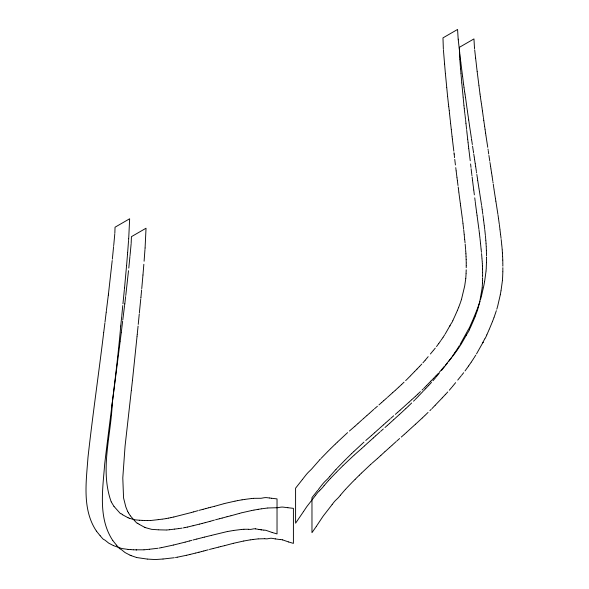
<?xml version="1.0" encoding="UTF-8"?>
<svg xmlns="http://www.w3.org/2000/svg" width="589" height="589" viewBox="0 0 589 589"><rect width="100%" height="100%" fill="white"/><g stroke="black" fill="none" stroke-linecap="round" stroke-linejoin="round"><path stroke-width="0.88" d="M502.866 267.634L502.859 268.672M466.23 262.797L466.164 259.587M482.612 272.258L482.546 269.048M486.455 262.223L486.47 259.734M502.837 271.684L502.851 269.195M466.23 263.15L466.223 265.72M482.612 272.611L482.605 275.181M486.477 259.212L486.485 257.783M486.455 262.488L486.227 268.245M502.837 271.949L502.616 277.699M466.216 267.7L466.223 265.956M482.597 277.161L482.605 275.409M482.582 278.096L482.575 278.56M482.56 279.024L482.531 280.305M466.179 269.799L466.157 270.734M466.076 273.465L466.142 271.198M482.465 282.919L482.524 280.651M466.076 273.686L465.781 278.413M482.457 283.14L482.177 287.763M486.05 270.844L486.19 268.79M502.432 280.298L502.572 278.251M486.021 271.249L484.651 281.211M502.402 280.71L501.033 290.671M128.719 238.361L129.646 218.777L115.046 227.207L114.833 233.384M144.099 261.214L144.916 250.053M145.1 247.814L146.028 228.237L131.428 236.668L131.163 243.39M127.673 252.32L128.535 240.599M128.697 238.641L128.601 239.9M145.085 248.102L144.982 249.361M127.651 252.6L127.607 253.16M139.35 312.973L140.727 299.264M122.946 303.791L124.375 289.523M141.021 296.282L141.625 289.906M124.61 287.108L126.569 265.639M127.563 253.726L127.526 254.146M138.238 324.392L139.254 314.077M114.759 234.201L113.78 244.81M120.833 325.047L121.658 317.037M121.835 315.211L122.777 305.595M124.588 287.388L124.551 287.815M137.222 334.508L138.084 326.07M140.97 296.849L140.933 297.276M141.75 288.617L142.95 275.1M132.496 380.067L137.031 336.444M120.811 325.319L120.679 326.704M127.496 254.426L126.591 265.506M131.104 244.074L130.162 254.271M137.193 334.78L137.06 336.164M132.473 380.347L131.325 390.441M121.768 315.91L121.732 316.33M124.522 288.102L124.456 288.809M143.841 264.306L142.972 274.96M140.904 297.555L140.837 298.27M128.792 268.061L129.926 256.487M112.352 259.16L113.544 247.034M113.706 245.503L113.633 246.195M130.088 254.963L130.014 255.655M106.41 310.44L108.258 295.612M122.792 319.901L124.588 305.492M465.774 278.516L464.699 285.974L461.437 299.558M482.155 287.977L479.652 302.238L477.65 308.025M120.649 326.983C116.578 372.866 110.055 418.315 104.687 464.022C102.803 489.297 97.862 518.055 112.786 540.511M108.494 293.668L112.204 260.537M124.875 303.121L125.648 296.584M106.329 311.139L106.204 312.251M108.464 293.94L108.398 294.5M120.171 341.252L121.12 333.727M124.846 303.401L124.78 303.953M104.997 322.168L106.167 312.531M125.781 295.464L128.505 270.69M131.295 390.721L125.067 446.167L122.792 477.907L123.557 497.933L125.81 506.857L127.599 511.289M103.738 332.211L104.879 323.147M120.134 341.532L111.998 405.173M122.652 321.152L121.29 332.329M103.708 332.49C98.657 374.177 92.591 415.746 87.975 457.476C86.23 481.861 81.967 509.492 96.405 531.057M108.361 294.78L108.295 295.332M112.197 405.099C110.585 436.898 100.034 470.766 111.181 501.769M124.743 304.233L124.677 304.793M121.26 332.608L121.187 333.168M483.959 284.988L484.592 281.49M500.275 294.861L497.587 306.552M500.297 294.721L500.974 290.951M483.863 285.547L481.206 297.092M481.029 297.681L480.418 299.735M497.411 307.134L496.799 309.196M479.969 301.207L477.819 309.011M496.35 310.661L494.031 317.478M460.613 302.024L461.371 299.757M477.002 311.478L477.753 309.218M460.414 302.643L458.706 307.237M476.862 311.898L475.087 316.698M476.155 311.92L477.539 308.312M492.537 321.38L493.921 317.765M476.045 312.214L472.901 319.827M492.426 321.675L489.15 329.582M457.462 310.263L458.662 307.34M473.843 319.724L475.043 316.801M457.329 310.602L454.73 316.484M473.711 320.063L471.112 325.938M470.471 325.349L472.636 320.416M486.853 334.802L488.951 330.017M470.412 325.489L470.059 326.328A13.326 7.694 -60 0 1 468.756 328.905L468.093 329.987A15.491 8.945 -60 0 0 467.055 331.887L460.127 344.462M486.794 334.95L486.44 335.782A13.326 7.694 -60 0 1 485.137 338.366L484.909 338.719M452.941 320.357L454.458 317.051M469.323 329.818L470.891 326.394M452.853 320.556L452.698 320.931A7.193 4.152 -60 0 1 451.697 322.816L451.343 323.309A9.903 5.721 -60 0 0 450.268 325.143L445.107 334.177M469.242 330.009L469.08 330.392A7.193 4.152 -60 0 1 468.078 332.277L467.725 332.763A9.903 5.721 -60 0 0 466.657 334.604L461.297 343.932M483.054 342.157L483.444 341.348A15.491 8.945 -60 0 1 484.475 339.441L484.769 338.962M482.73 342.85L476.508 353.923M449.79 326.144L450.011 325.695M466.171 335.597L466.392 335.156M457.638 348.438L459.361 345.699M474.02 357.898L475.743 355.16M457.3 348.982L454.899 352.605M473.681 358.443L471.281 362.066M443.127 337.225L444.651 334.876M459.508 346.685L460.973 344.432M316.33 526.382L322.698 516.803A17.596 10.16 -60 0 1 324.362 514.58L332.041 504.685M442.987 337.438L441.036 340.302M459.368 346.892L457.344 349.859M316.153 526.654L311.971 532.662L311.971 497.639L317.662 490.409M452.271 356.448L454.715 352.87M468.653 365.909L471.097 362.331M468.564 366.041L465.023 370.96M452.006 356.846L448.928 361.123M303.769 511.178L306.317 507.35A17.596 10.16 -60 0 1 307.981 505.119L315.66 495.231M438.915 343.291L440.594 340.898M455.231 352.848L452.882 356.036M455.297 352.752L457.197 350.057M438.783 343.49L436.501 346.575M303.593 511.443L295.59 523.201L295.59 488.178L302.474 479.417M315.844 494.974L316.978 493.457A16.087 9.291 -60 0 1 319.26 490.843M332.13 504.559L333.359 502.918A16.087 9.291 -60 0 1 335.642 500.297L337.556 498.478A18.369 10.609 -60 0 0 339.588 496.232L340.354 495.261M302.724 479.093L306.074 474.815A25.982 14.997 -60 0 1 308.54 472.069L311.058 469.624A17.287 9.976 -60 0 0 312.788 467.718L319.665 459.891M324.068 485.675L328.633 480.388M340.449 495.135L345.014 489.842M323.972 485.8L323.206 486.772A18.369 10.609 -60 0 1 321.174 489.025L320.328 489.842M447.287 363.258L445.218 365.857M463.668 372.719L461.599 375.318M318.244 489.658L322.455 484.268A25.982 14.997 -60 0 1 324.922 481.522L327.44 479.085A17.287 9.976 -60 0 0 329.17 477.178L329.803 476.376M329.899 476.265L335.406 470.029M435.278 348.099L433.703 350.021M441.441 370.518L444.82 366.351M451.815 357.368L450.084 359.474M457.719 380.096L461.099 375.929M436.066 377.07L439.247 373.198M452.352 386.649L455.628 382.659M435.573 377.682L432.944 380.766M451.954 387.135L449.326 390.22M430.404 353.989L433.364 350.418M446.69 363.56L449.753 359.879M425.206 360.203L428.174 356.662M441.588 369.664L444.555 366.122M445.858 364.569L445.394 365.128M425.044 360.402L422.895 362.861M441.426 369.855L439.122 372.498M431.494 382.386L428.88 385.213M447.773 391.957L445.262 394.667M330.731 478.135L336.142 472.511M347.223 487.478L352.413 482.074M330.525 478.356L328.949 480.05M421.783 364.083L419.758 366.218M438.164 373.536L436.14 375.672M346.803 487.935L345.331 489.511M418.845 395.756L422.968 391.427M435.227 405.21L439.46 400.778M435.124 405.328L431.943 408.626M418.536 396.095L415.341 399.379M425.935 388.335L428.667 385.434M442.214 397.906L439.887 400.343M442.317 397.789L445.048 394.888M321.079 458.389L327.771 451.52M337.46 467.85L344.278 460.856M425.722 388.556L423.506 390.882M410.393 375.878L414.45 371.696M336.952 468.395L336.304 469.08M426.775 385.339L430.831 381.157M320.438 459.074L319.923 459.619M410.106 376.187L407.316 379.014M426.488 385.64L423.697 388.468M417.064 369.016L419.582 366.395M336.047 469.352L335.664 469.757M433.445 378.469L435.963 375.856M416.968 369.119L414.553 371.593M433.349 378.572L430.934 381.054M338.918 469.698L342.783 465.87M355.196 479.262L359.275 475.227M355.086 479.372L352.848 481.655M338.388 470.25L336.459 472.194M330.51 448.781L335.148 444.246M347.009 458.117L351.53 453.707M330.157 449.142L328.132 451.159M346.538 458.595L344.639 460.502M345.279 463.469L353.989 455.275M414.803 399.916L413.507 401.19M361.661 472.93L370.26 464.831M431.185 409.37L429.889 410.651M361.44 473.136L359.386 475.124M344.845 463.889L343.004 465.663M408.751 405.821L411.667 402.986M425.133 415.282L428.048 412.44M319.267 490.851L320.004 490.144M408.427 406.138L405.931 408.494M424.809 415.598L422.313 417.947M337.512 442L347.591 432.635M354.011 451.343L363.973 442.096M353.775 451.572L351.773 453.486M337.276 442.229L335.391 444.025M401.573 384.529L404.054 382.151M406.859 379.456L405.659 380.619M417.954 393.989L420.436 391.611M423.057 389.093L422.041 390.073M401.381 384.713L399.04 386.885M417.763 394.174L415.422 396.345M364.547 445.888L368.375 442.376M380.928 455.349L384.764 451.837M380.825 455.452L377.748 458.235M364.333 446.094L361.366 448.781M402.206 411.932L405.711 408.692M418.588 421.385L422.092 418.146M374.56 432.797L378.403 429.322M401.772 412.344L399.261 414.641M418.153 421.798L415.643 424.095M358.068 423.439L361.904 419.964M374.346 432.996L371.364 435.654M357.862 423.631L355.086 426.112M395.491 390.124L398.738 387.157M411.873 399.585L415.12 396.611M395.182 390.411L392.789 392.569M411.564 399.872L409.171 402.029M392.23 445.122L396.191 441.551M375.738 435.764L379.809 432.09M395.764 417.807L399.151 414.737M412.145 427.268L415.532 424.19M375.524 435.97L373.323 437.951M390.058 422.99L393.459 419.905M391.906 445.424L389.822 447.316M406.439 432.451L409.62 429.558M395.329 418.212L393.68 419.707M411.711 427.666L410.062 429.167M369.472 413.25L373.809 409.384M385.854 422.711L390.19 418.845M389.727 423.292L387.856 424.978M406.108 432.753L404.245 434.432M389.277 395.712L392.583 392.753M405.659 405.166L408.965 402.213M369.141 413.552L367.043 415.429M383.807 400.616L386.796 397.936M385.523 423.012L383.424 424.883M400.189 410.077L403.178 407.397M383.594 400.807L381.701 402.493M388.85 396.102L387.444 397.369M399.975 410.268L398.083 411.954M405.232 405.563L403.605 407.014M370.135 440.808L373.22 438.047M386.627 450.165L389.601 447.507M355.528 453.898L361.035 449.061M369.811 441.102L368.817 441.986M372.13 463.16L377.416 458.522M386.193 450.563L384.978 451.638M371.585 463.653L370.481 464.633M363.715 418.367L366.822 415.62M380.207 427.724L383.203 425.074M355.093 454.296L354.32 454.98M349.417 431.023L354.88 426.289M365.798 440.476L371.261 435.742M384.992 427.518L387.525 425.265M363.376 418.669L362.471 419.471M379.758 428.129L378.852 428.925M401.264 437.075L403.914 434.726M380.582 431.406L383.336 428.976M396.853 440.962L399.607 438.533M378.941 404.908L381.385 402.766M395.322 414.361L397.766 412.226M374.494 408.781L377.424 406.233M390.875 418.242L393.695 415.79M211.804 535.283L227.023 531.609M211.584 535.349L204.346 537.116M191.44 512.496L193.567 511.9M191.234 512.555L173.88 516.98M199.038 510.354L203.036 509.308M205.907 508.557L208.565 507.836M205.797 508.587L203.146 509.279M215.537 519.778L219.417 518.762M222.178 518.048L226.979 516.744M222.068 518.077L219.528 518.74M210.715 507.254L214.44 506.326M210.597 507.284L208.793 507.777M227.096 516.715L230.822 515.78M198.007 510.648L193.678 511.87M225.278 503.33L234.871 501.165M214.389 520.102L210.163 521.302M241.659 512.791L251.253 510.626M189.393 540.982L191.815 540.319M189.283 541.019L185.196 542.116M205.775 550.443L208.197 549.78M205.554 550.501L203.897 550.951M224.777 503.47L223.562 503.794M209.949 521.361L205.193 522.657M241.159 512.923L239.944 513.255M202.204 523.422L205.09 522.679M185.086 542.145L179.593 543.514M193.03 539.995L196.77 539.06M201.585 551.576L203.787 550.98M209.412 549.449L213.041 548.543M202.101 523.452L199.723 524.07M201.364 551.635L195.872 553.005M220.728 546.57L224.343 545.708M204.236 537.146L202.483 537.602M220.625 546.599L218.865 547.056M173.571 545.009L179.38 543.573M189.96 554.463L195.651 553.064M173.777 517.002L171.046 517.621M173.468 545.039L161.276 547.674M189.849 554.492L186.897 555.191M239.583 513.35L231.035 515.736M223.084 503.926L214.551 506.297M233.362 543.316L243.721 541.019M233.251 543.338L224.453 545.686M202.263 537.654L196.873 539.031M218.644 547.115L213.262 548.492M199.612 524.092L187.427 527.081M198.942 552.246L198.5 552.349M237.706 500.591L241.991 499.833M254.087 510.052L261.104 508.874M237.47 500.65L235.107 501.129M253.852 510.103L251.488 510.582M193.509 525.653L193.104 525.741M186.684 555.236L177.657 557.135M168.756 518.07L170.95 517.643M185.137 527.53L187.331 527.096M185.042 527.545L183.341 527.884M168.564 518.114L166.959 518.423M166.127 518.585L166.496 518.511M165.664 518.673L162.321 519.145M182.141 528.112L178.607 528.613M161.055 547.718L159.001 548.087M177.436 557.172L175.493 557.525M244.965 499.376L251.289 498.559M261.347 508.83L267.671 508.012M244.722 499.413L242.108 499.818M227.45 531.536L233.7 530.446M243.831 540.996L250.082 539.899M157.926 548.271L149.65 549.228M174.307 557.724L163.065 559.013M252.968 539.495L258.056 538.898M252.858 539.509L250.296 539.877M158.272 519.645L161.938 519.181M174.756 529.084L178.511 528.62M174.653 529.099L169.418 529.739M158.169 519.66L150.512 520.529M257.901 509.36L258.372 509.294M169.33 529.754L166.893 529.99M149.54 549.242L144.055 549.802M233.914 530.417L241.674 529.445M143.952 549.817L133.666 549.817M253.726 498.331L259.83 498.287A17.287 9.976 -60 0 0 261.56 498.206L264.078 497.742A25.982 14.997 -60 0 1 266.545 497.631L269.254 497.963M253.594 498.346L251.54 498.537M243.986 529.261L248.359 529.253M243.875 529.268L241.777 529.437M267.921 507.99L276.212 507.747A17.287 9.976 -60 0 0 277.942 507.666L280.46 507.203A25.982 14.997 -60 0 1 282.926 507.092L287.837 507.711M162.962 559.02L155.238 559.55L147.36 559.086M258.269 538.883L264.741 538.714M150.195 520.551L147.331 520.58M166.503 530.012L158.691 529.835M263.946 530.129L264.638 530.152A17.596 10.16 -60 0 1 266.302 530.446L272.147 532.471M280.335 539.59L281.019 539.605A17.596 10.16 -60 0 1 282.683 539.899M263.754 530.122L259.248 529.489M280.136 539.583L275.63 538.95M144.717 520.485L147.25 520.58M144.629 520.477L142.214 520.374M139.335 520.227L142.03 520.359M139.247 520.227L134.896 519.822L129.492 518.298M133.467 549.802L130.979 549.625M158.412 529.82L151.616 529.342L145.873 527.759M128.1 549.397L130.78 549.611M127.901 549.382L121.798 548.521L113.692 545.708M136.552 549.993L136.155 549.964M147.162 559.064L136.729 557.54M271.573 498.265L277.029 498.898L277.029 533.921L272.236 532.508M287.955 507.718L293.41 508.351L293.41 543.382L288.617 541.968M271.455 498.25L269.379 497.977M248.551 529.275L249.412 529.378A18.369 10.609 -60 0 0 251.437 529.29L253.351 528.907A16.087 9.291 -60 0 1 255.648 528.856M264.932 538.736L265.794 538.832A18.369 10.609 -60 0 0 267.826 538.744L269.733 538.368A16.087 9.291 -60 0 1 272.03 538.317L275.056 538.869M258.961 529.452L258.865 529.437M275.343 538.906L275.247 538.898M258.674 529.408L255.641 528.87M260.846 529.761L261.487 529.886M282.683 539.907L288.529 541.932M137.318 523.216L137.657 523.326A9.903 5.721 -60 0 1 138.732 523.93L139.048 524.225M136.457 557.452L131.185 555.655M128.159 517.79L129.425 518.276M144.541 527.251L145.674 527.678M128.093 517.768L122.77 514.867M144.474 527.221L139.151 524.32M130.073 555.162L131.104 555.618M113.434 545.598L108.707 543.132L105.556 540.599A15.491 8.945 -60 0 0 104.525 539.885L103.944 539.598A13.326 7.694 -60 0 1 102.552 538.508L100.182 535.769M129.816 555.052L125.089 552.585L121.938 550.06A15.491 8.945 -60 0 0 120.907 549.346L120.325 549.058A13.326 7.694 -60 0 1 118.934 547.969L116.563 545.23M134.491 520.617L136.302 522.517A7.193 4.152 -60 0 0 137.303 523.246M122.667 514.764L122.343 514.477A9.903 5.721 -60 0 0 121.282 513.851M134.432 520.566L130.471 515.971M116.497 545.156L112.845 540.599M100.115 535.703L96.463 531.138M113.957 506.356L111.284 501.961M114.001 506.407L119.92 513.056A7.193 4.152 -60 0 0 120.922 513.785M130.294 515.765L128.454 512.879M127.629 511.355L128.387 512.754M491.557 172.813L490.99 169.131M475.176 163.352L474.587 159.553M491.601 173.048L492.043 175.897M475.22 163.587L475.691 166.68M495.371 198.103L494.09 189.901M478.967 188.524L477.708 180.44M495.43 198.456L495.835 201.077M479.048 188.995L479.402 191.256M481.044 101.374L480.374 96.706M489.731 160.812L488.922 155.459M497.919 214.411L495.857 201.202M464.64 91.803L464.007 87.371M464.684 92.039L464.979 93.945M468.203 116.615L467.423 111.225M473.365 151.476L472.555 146.124M481.537 204.957L479.475 191.742M481.125 101.853L481.346 103.281M484.607 126.186L483.805 120.686M473.446 151.947L473.593 152.89M484.644 126.421L485.041 129.16M492.779 180.919L492.095 176.258M498.051 215.243L498.522 218.6M468.299 117.204L468.689 119.942M476.398 171.465L475.713 166.797M481.669 205.782L482.155 209.264M485.601 133.129L485.071 129.403M485.616 133.247L485.903 135.161M489.915 161.997L489.989 162.468M490.571 166.26L490.122 163.3M474.189 156.807L473.77 154.075M473.276 186.455L472.547 180.477M456.946 177.348L456.166 171.024M487.744 147.309L485.962 135.639M490.63 166.621L490.939 168.763M492.905 181.751L493.089 182.943M471.362 137.848L469.58 126.179M474.248 157.16L474.557 159.31M476.523 172.29L476.619 172.886M473.365 187.044L473.747 189.908M456.983 177.591L457.381 180.573M483.267 116.836L482.465 111.071M499.258 223.997L498.552 218.843M466.863 107.257L465.575 97.877M482.84 214.3L482.185 209.507M481.942 107.22L481.419 103.76M465.538 97.641L465.015 94.181M466.959 107.853L467.364 110.739M471.487 138.68L471.598 139.394M482.008 107.691L482.45 110.953M483.378 117.55L483.79 120.561M499.369 224.711L499.951 229.335M493.722 187.258L493.265 184.143M463.587 84.242L462.586 76.356M477.34 177.797L476.847 174.447M476.648 212.452L475.514 204.044M460.281 203.109L459.133 194.591M480.006 93.938L478.967 85.81M500.576 234.547L499.987 229.703M463.617 84.485L463.977 87.128M483.017 215.493L483.569 219.874M477.407 178.276L477.679 180.197M484.195 225.094L483.591 220.124M476.7 212.806L477.053 215.419M460.318 203.345L460.642 205.723M480.035 94.181L480.344 96.471M493.81 187.854L494.031 189.415M500.628 234.908L501.077 238.412M488.016 149.091L488.097 149.687M484.246 225.447L484.695 228.959M471.634 139.637L471.737 140.351M477.164 71.586L476.206 63.325M477.178 71.703L478.938 85.567M488.715 154.016L488.215 150.526M460.782 62.125L459.847 54.114M460.797 62.25L462.556 76.106M472.334 144.555L471.804 140.83M475.61 58.075L474.697 49.866M475.625 58.193L476.148 62.706M478.879 229.003L477.075 215.662M462.498 219.542L460.664 205.966M469.521 125.7L468.704 120.068M474.359 194.856L473.77 190.151M457.999 185.513L457.403 180.816M478.99 229.798L479.365 233.045M462.608 220.345L462.983 223.592M479.983 238.398L479.387 233.288M463.602 228.937L463.006 223.827M464.817 113.486L464.279 108.707M471.804 174.447L471.126 168.741M455.422 164.986L454.76 159.413M448.465 104.275L447.611 96.478M451.284 129.47L450.644 123.786M458.19 186.956L458.308 187.913M464.912 114.229L465.082 115.577M467.681 139.048L467.025 133.247M475.176 201.224L474.749 197.852M480.072 239.097L480.543 243.588M471.899 175.176L471.966 175.662M481.066 248.875L480.558 243.839M448.494 104.525L448.752 106.602M451.314 129.713L452.094 136.67M458.809 191.889L458.367 188.399M464.699 239.532L464.176 234.378M467.71 139.291L468.041 142.199M468.476 146.131L468.064 142.45M458.853 192.25L459.059 193.965M463.72 229.872L464.161 234.135M475.264 201.946L475.441 203.426M481.117 249.228L481.449 252.298M472.518 180.241L472.128 176.987M464.736 239.775L465.067 242.837M456.136 170.781L455.753 167.651M468.505 146.374L468.719 148.229M452.124 136.913L452.352 138.894M453.824 151.145L452.374 139.144M466.606 129.418L465.951 123.366M470.221 160.723L468.748 148.48M450.239 120.082L449.569 113.905M465.546 119.515L465.163 116.305M463.948 105.556L463.145 97.237M463.977 105.806L464.257 108.457M447.581 96.228L446.756 87.658M449.208 110.415L448.781 106.845M450.313 120.693L450.614 123.535M466.724 130.397L466.974 132.746M465.641 120.347L465.936 123.241M449.238 110.651L449.547 113.662M454.009 152.691L454.067 153.169M461.761 82.85L460.973 73.625M470.972 167.379L470.589 163.956M445.38 73.389L444.592 64.172M454.561 157.668L454.2 154.37M461.791 83.093L463.131 96.994M445.409 73.64L446.734 87.415M454.09 153.412L454.171 154.134M474.462 47.657L473.954 38.911L459.354 47.341L459.803 59.379M460.569 68.854L459.825 59.651M474.513 48.151L474.579 48.762M484.776 229.695L485.358 235.239M458.161 38.933L457.572 29.45L442.972 37.88L443.355 49.093M460.598 69.097L460.959 73.382M501.195 239.524L501.74 244.7M458.183 39.183L458.249 39.794M501.791 245.193L501.997 247.299M458.279 40.037L459.714 52.752M485.439 235.983L485.616 237.846M459.737 53.003L459.788 53.496M502.049 247.925L502.196 249.677M485.667 238.464L485.822 240.341M481.559 253.587L481.979 258.6M465.177 244.126L465.597 249.14M502.226 250.053L502.41 252.836M485.844 240.592L486.028 243.25M482.016 259.064L482.163 261.023M465.656 249.832L465.781 251.562M443.421 49.925L444.577 63.921M502.601 256.009L502.417 252.961M486.219 246.548L486.035 243.5M502.623 256.392L502.763 259.992M486.242 246.931L486.381 250.273M482.192 261.479L482.295 263.084M465.811 252.026L465.914 253.741M482.317 263.541L482.428 265.956M465.921 253.852L466.039 256.384M482.538 268.937L482.428 266.073M466.157 259.477L466.046 256.613M502.822 262.988L502.77 260.124M486.44 253.528L486.389 250.664M502.829 263.504L502.859 265.308M486.448 254.043L486.477 255.847M502.859 266.206L502.859 265.823M486.485 257.4L486.477 257.01M482.987 342.297L482.789 342.71L482.987 342.297"/></g></svg>
